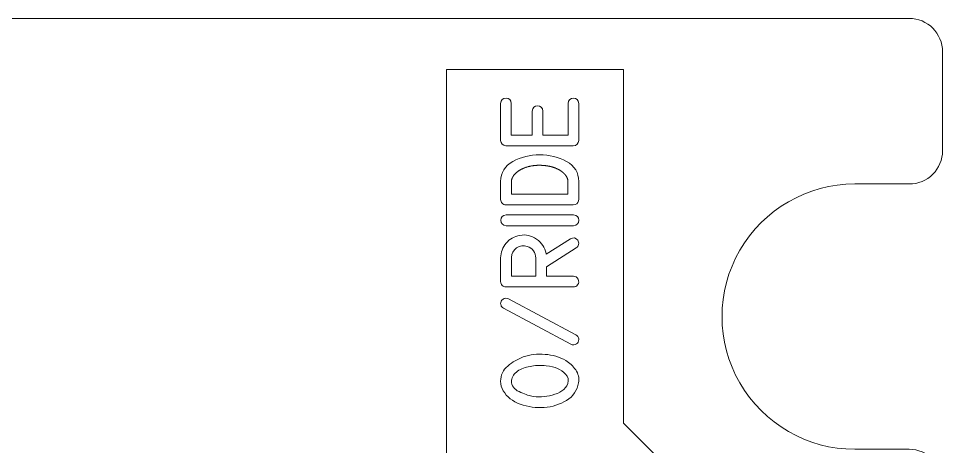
# Model space of a CAD drawing. Header units: millimetres. Extents: x -73 to 73, y -125 to 125.
# Drawn here: x 30.47 to 72.23, y 106.11 to 125.47 of the extents above; entities that cross this region are included whole.
import ezdxf

# ---------------------------------------------------------------- set-up
doc = ezdxf.new("R2010")
doc.units = ezdxf.units.MM
doc.header["$MEASUREMENT"] = 0
doc.layers.add('Layer 1', color=7, linetype='Continuous')

msp = doc.modelspace()

# ---------------------------------------------------------------- linework, layer by layer
at = {"layer": 'Layer 1', "color": 250, "lineweight": 9}
msp.add_open_spline([(31.5251, 125.474), (31.5251, 125.474), (70.7249, 125.474), (70.7249, 125.474), (70.7249, 125.474), (71.1229, 125.4742), (71.5029, 125.3163), (71.7846, 125.035), (71.7846, 125.035), (72.0662, 124.7537), (72.2246, 124.3721), (72.2249, 123.974), (72.2249, 123.974), (72.2249, 123.974), (72.2249, 119.4865), (72.2249, 119.4865), (72.2249, 119.4865), (72.2251, 119.0884), (72.0672, 118.7084), (71.7859, 118.4268), (71.7859, 118.4268), (71.5046, 118.1451), (71.1229, 117.9867), (70.7249, 117.9865), (70.7249, 117.9865), (70.7249, 117.9865), (68.2624, 117.9865), (68.2624, 117.9865), (68.2624, 117.9865), (66.1188, 117.9865), (64.138, 116.8429), (63.0662, 114.9865), (63.0662, 114.9865), (61.9944, 113.1301), (61.9944, 110.8429), (63.0662, 108.9865), (63.0662, 108.9865), (64.138, 107.1301), (66.1188, 105.9865), (68.2624, 105.9865), (68.2624, 105.9865), (68.2624, 105.9865), (70.7249, 105.9865), (70.7249, 105.9865), (70.7249, 105.9865), (71.1229, 105.9867), (71.5029, 105.8288), (71.7846, 105.5475), (71.7846, 105.5475), (72.0662, 105.2662), (72.2246, 104.8846), (72.2249, 104.4865), (72.2249, 104.4865), (72.2249, 104.4865), (72.2249, 92.9365), (72.2249, 92.9365), (72.2249, 92.9365), (72.2249, 92.9365), (72.2249, 83.4115), (72.2249, 83.4115), (72.2249, 83.4115), (72.2249, 83.4115), (72.2249, 71.8614), (72.2249, 71.8614), (72.2249, 71.8614), (72.2251, 71.0342), (71.552, 70.3616), (70.7249, 70.3614), (70.7249, 70.3614), (70.7249, 70.3614), (68.2624, 70.3614), (68.2624, 70.3614), (68.2624, 70.3614), (63.6528, 70.3614), (60.7614, 65.3534), (63.0662, 61.3614), (63.0662, 61.3614), (64.138, 59.505), (66.1188, 58.3614), (68.2624, 58.3614), (68.2624, 58.3614), (68.2624, 58.3614), (70.7249, 58.3614), (70.7249, 58.3614), (70.7249, 58.3614), (71.552, 58.3616), (72.2246, 57.6885), (72.2249, 56.8614), (72.2249, 56.8614), (72.2249, 56.8614), (72.2249, 52.3739), (72.2249, 52.3739), (72.2249, 52.3739), (72.2251, 51.5467), (71.552, 50.8741), (70.7249, 50.8739), (70.7249, 50.8739), (23.5763, 50.8621), (-23.5763, 50.8621), (-70.7249, 50.8739), (-70.7249, 50.8739), (-71.552, 50.8741), (-72.2251, 51.5467), (-72.2249, 52.3739), (-72.2249, 52.3739), (-72.2249, 52.3739), (-72.2249, 56.8614), (-72.2249, 56.8614), (-72.2249, 56.8614), (-72.2246, 57.6885), (-71.552, 58.3616), (-70.7249, 58.3614), (-70.7249, 58.3614), (-70.7249, 58.3614), (-68.2624, 58.3614), (-68.2624, 58.3614), (-68.2624, 58.3614), (-63.6528, 58.3614), (-60.7614, 63.3694), (-63.0662, 67.3614), (-63.0662, 67.3614), (-64.138, 69.2178), (-66.1188, 70.3614), (-68.2624, 70.3614), (-68.2624, 70.3614), (-68.2624, 70.3614), (-70.7249, 70.3614), (-70.7249, 70.3614), (-70.7249, 70.3614), (-71.552, 70.3616), (-72.2251, 71.0342), (-72.2249, 71.8614), (-72.2249, 71.8614), (-72.2249, 71.8614), (-72.2249, 83.4115), (-72.2249, 83.4115), (-72.2249, 83.4115), (-72.2249, 83.4115), (-72.2249, 92.9365), (-72.2249, 92.9365), (-72.2249, 92.9365), (-72.2249, 92.9365), (-72.2249, 104.4865), (-72.2249, 104.4865), (-72.2249, 104.4865), (-72.2246, 104.8846), (-72.0662, 105.2662), (-71.7846, 105.5475), (-71.7846, 105.5475), (-71.5029, 105.8288), (-71.1229, 105.9867), (-70.7249, 105.9865), (-70.7249, 105.9865), (-70.7249, 105.9865), (-68.2624, 105.9865), (-68.2624, 105.9865), (-68.2624, 105.9865), (-66.1188, 105.9865), (-64.138, 107.1301), (-63.0662, 108.9865), (-63.0662, 108.9865), (-61.9944, 110.8429), (-61.9944, 113.1301), (-63.0662, 114.9865), (-63.0662, 114.9865), (-64.138, 116.8429), (-66.1188, 117.9865), (-68.2624, 117.9865), (-68.2624, 117.9865), (-68.2624, 117.9865), (-70.7249, 117.9865), (-70.7249, 117.9865), (-70.7249, 117.9865), (-71.1229, 117.9867), (-71.5046, 118.1451), (-71.7859, 118.4268), (-71.7859, 118.4268), (-72.0672, 118.7084), (-72.2251, 119.0884), (-72.2249, 119.4865), (-72.2249, 119.4865), (-72.2249, 119.4865), (-72.2249, 123.974), (-72.2249, 123.974), (-72.2249, 123.974), (-72.2246, 124.3721), (-72.0662, 124.7537), (-71.7846, 125.035), (-71.7846, 125.035), (-71.5029, 125.3163), (-71.1229, 125.4742), (-70.7249, 125.474), (-70.7249, 125.474), (-70.7249, 125.474), (-31.5251, 125.474), (-31.5251, 125.474), (-31.5251, 125.474), (-31.5251, 125.474), (31.5251, 125.474), (31.5251, 125.474)], degree=3, knots=[0, 0, 0, 0, 0.0196078, 0.0196078, 0.0196078, 0.0196078, 0.0392157, 0.0392157, 0.0392157, 0.0392157, 0.0588235, 0.0588235, 0.0588235, 0.0588235, 0.0784314, 0.0784314, 0.0784314, 0.0784314, 0.0980392, 0.0980392, 0.0980392, 0.0980392, 0.1176471, 0.1176471, 0.1176471, 0.1176471, 0.1372549, 0.1372549, 0.1372549, 0.1372549, 0.1568627, 0.1568627, 0.1568627, 0.1568627, 0.1764706, 0.1764706, 0.1764706, 0.1764706, 0.1960784, 0.1960784, 0.1960784, 0.1960784, 0.2156863, 0.2156863, 0.2156863, 0.2156863, 0.2352941, 0.2352941, 0.2352941, 0.2352941, 0.254902, 0.254902, 0.254902, 0.254902, 0.2745098, 0.2745098, 0.2745098, 0.2745098, 0.2941176, 0.2941176, 0.2941176, 0.2941176, 0.3137255, 0.3137255, 0.3137255, 0.3137255, 0.3333333, 0.3333333, 0.3333333, 0.3333333, 0.3529412, 0.3529412, 0.3529412, 0.3529412, 0.372549, 0.372549, 0.372549, 0.372549, 0.3921569, 0.3921569, 0.3921569, 0.3921569, 0.4117647, 0.4117647, 0.4117647, 0.4117647, 0.4313725, 0.4313725, 0.4313725, 0.4313725, 0.4509804, 0.4509804, 0.4509804, 0.4509804, 0.4705882, 0.4705882, 0.4705882, 0.4705882, 0.4901961, 0.4901961, 0.4901961, 0.4901961, 0.5098039, 0.5098039, 0.5098039, 0.5098039, 0.5294118, 0.5294118, 0.5294118, 0.5294118, 0.5490196, 0.5490196, 0.5490196, 0.5490196, 0.5686275, 0.5686275, 0.5686275, 0.5686275, 0.5882353, 0.5882353, 0.5882353, 0.5882353, 0.6078431, 0.6078431, 0.6078431, 0.6078431, 0.627451, 0.627451, 0.627451, 0.627451, 0.6470588, 0.6470588, 0.6470588, 0.6470588, 0.6666667, 0.6666667, 0.6666667, 0.6666667, 0.6862745, 0.6862745, 0.6862745, 0.6862745, 0.7058824, 0.7058824, 0.7058824, 0.7058824, 0.7254902, 0.7254902, 0.7254902, 0.7254902, 0.745098, 0.745098, 0.745098, 0.745098, 0.7647059, 0.7647059, 0.7647059, 0.7647059, 0.7843137, 0.7843137, 0.7843137, 0.7843137, 0.8039216, 0.8039216, 0.8039216, 0.8039216, 0.8235294, 0.8235294, 0.8235294, 0.8235294, 0.8431373, 0.8431373, 0.8431373, 0.8431373, 0.8627451, 0.8627451, 0.8627451, 0.8627451, 0.8823529, 0.8823529, 0.8823529, 0.8823529, 0.9019608, 0.9019608, 0.9019608, 0.9019608, 0.9215686, 0.9215686, 0.9215686, 0.9215686, 0.9411765, 0.9411765, 0.9411765, 0.9411765, 0.9607843, 0.9607843, 0.9607843, 0.9607843, 1, 1, 1, 1], dxfattribs=at)
at = {"layer": 'Layer 1', "color": 114, "lineweight": 9}
msp.add_open_spline([(49.8117, 53.17), (49.8117, 53.17), (49.8117, 123.1701), (49.8117, 123.1701), (49.8117, 123.1701), (49.8117, 123.1701), (57.8117, 123.1701), (57.8117, 123.1701), (57.8117, 123.1701), (57.8117, 123.1701), (57.8117, 107.1701), (57.8117, 107.1701), (57.8117, 107.1701), (57.8117, 107.1701), (61.8117, 103.1701), (61.8117, 103.1701), (61.8117, 103.1701), (61.8117, 103.1701), (66.6314, 103.1701), (66.6314, 103.1701), (66.6314, 103.1701), (66.6314, 103.1701), (66.6314, 73.1701), (66.6314, 73.1701), (66.6314, 73.1701), (66.6314, 73.1701), (61.8117, 73.1701), (61.8117, 73.1701), (61.8117, 73.1701), (61.8117, 73.1701), (57.8117, 69.1701), (57.8117, 69.1701), (57.8117, 69.1701), (57.8117, 69.1701), (57.8117, 53.17), (57.8117, 53.17), (57.8117, 53.17), (57.8117, 53.17), (49.8117, 53.17), (49.8117, 53.17)], degree=3, knots=[0, 0, 0, 0, 0.0909091, 0.0909091, 0.0909091, 0.0909091, 0.1818182, 0.1818182, 0.1818182, 0.1818182, 0.2727273, 0.2727273, 0.2727273, 0.2727273, 0.3636364, 0.3636364, 0.3636364, 0.3636364, 0.4545455, 0.4545455, 0.4545455, 0.4545455, 0.5454545, 0.5454545, 0.5454545, 0.5454545, 0.6363636, 0.6363636, 0.6363636, 0.6363636, 0.7272727, 0.7272727, 0.7272727, 0.7272727, 0.8181818, 0.8181818, 0.8181818, 0.8181818, 1, 1, 1, 1], dxfattribs=at)
msp.add_open_spline([(49.8117, 53.17), (49.8117, 53.17), (49.8117, 123.1701), (49.8117, 123.1701), (49.8117, 123.1701), (49.8117, 123.1701), (57.8117, 123.1701), (57.8117, 123.1701), (57.8117, 123.1701), (57.8117, 123.1701), (57.8117, 107.1701), (57.8117, 107.1701), (57.8117, 107.1701), (57.8117, 107.1701), (61.8117, 103.1701), (61.8117, 103.1701), (61.8117, 103.1701), (61.8117, 103.1701), (66.6314, 103.1701), (66.6314, 103.1701), (66.6314, 103.1701), (66.6314, 103.1701), (66.6314, 73.1701), (66.6314, 73.1701), (66.6314, 73.1701), (66.6314, 73.1701), (61.8117, 73.1701), (61.8117, 73.1701), (61.8117, 73.1701), (61.8117, 73.1701), (57.8117, 69.1701), (57.8117, 69.1701), (57.8117, 69.1701), (57.8117, 69.1701), (57.8117, 53.17), (57.8117, 53.17), (57.8117, 53.17), (57.8117, 53.17), (49.8117, 53.17), (49.8117, 53.17)], degree=3, knots=[0, 0, 0, 0, 0.0909091, 0.0909091, 0.0909091, 0.0909091, 0.1818182, 0.1818182, 0.1818182, 0.1818182, 0.2727273, 0.2727273, 0.2727273, 0.2727273, 0.3636364, 0.3636364, 0.3636364, 0.3636364, 0.4545455, 0.4545455, 0.4545455, 0.4545455, 0.5454545, 0.5454545, 0.5454545, 0.5454545, 0.6363636, 0.6363636, 0.6363636, 0.6363636, 0.7272727, 0.7272727, 0.7272727, 0.7272727, 0.8181818, 0.8181818, 0.8181818, 0.8181818, 1, 1, 1, 1], dxfattribs=at)
at = {"layer": 'Layer 1', "color": 240, "lineweight": 9}
for points, knots in [([(52.7392, 121.6202), (52.7392, 121.6202), (52.7392, 120.1921), (52.7392, 120.1921), (52.7392, 120.1921), (52.7392, 120.1921), (53.6816, 120.1921), (53.6816, 120.1921), (53.6816, 120.1921), (53.6816, 120.1921), (53.6816, 121.281), (53.6816, 121.281), (53.6816, 121.281), (53.7057, 121.4438), (53.7875, 121.525), (53.9268, 121.5244), (53.9268, 121.5244), (54.0667, 121.5238), (54.1479, 121.4427), (54.1708, 121.281), (54.1708, 121.281), (54.1708, 121.281), (54.1708, 120.1921), (54.1708, 120.1921), (54.1708, 120.1921), (54.1708, 120.1921), (55.3026, 120.1921), (55.3026, 120.1921), (55.3026, 120.1921), (55.3026, 120.1921), (55.3026, 121.6202), (55.3026, 121.6202), (55.3026, 121.6202), (55.3267, 121.7819), (55.4073, 121.863), (55.5454, 121.863), (55.5454, 121.863), (55.683, 121.863), (55.7636, 121.7819), (55.7865, 121.6202), (55.7865, 121.6202), (55.7865, 121.6202), (55.7865, 119.9528), (55.7865, 119.9528), (55.7865, 119.9528), (55.7683, 119.8093), (55.6865, 119.7276), (55.5419, 119.7082), (55.5419, 119.7082), (55.5419, 119.7082), (52.4999, 119.7082), (52.4999, 119.7082), (52.4999, 119.7082), (52.3482, 119.73), (52.2682, 119.8117), (52.2588, 119.9528), (52.2588, 119.9528), (52.2588, 119.9528), (52.2588, 121.6202), (52.2588, 121.6202), (52.2588, 121.6202), (52.2717, 121.7819), (52.3523, 121.863), (52.501, 121.8624), (52.501, 121.8624), (52.6498, 121.8619), (52.7292, 121.7807), (52.7392, 121.6202)], [0, 0, 0, 0, 0.0555556, 0.0555556, 0.0555556, 0.0555556, 0.1111111, 0.1111111, 0.1111111, 0.1111111, 0.1666667, 0.1666667, 0.1666667, 0.1666667, 0.2222222, 0.2222222, 0.2222222, 0.2222222, 0.2777778, 0.2777778, 0.2777778, 0.2777778, 0.3333333, 0.3333333, 0.3333333, 0.3333333, 0.3888889, 0.3888889, 0.3888889, 0.3888889, 0.4444444, 0.4444444, 0.4444444, 0.4444444, 0.5, 0.5, 0.5, 0.5, 0.5555556, 0.5555556, 0.5555556, 0.5555556, 0.6111111, 0.6111111, 0.6111111, 0.6111111, 0.6666667, 0.6666667, 0.6666667, 0.6666667, 0.7222222, 0.7222222, 0.7222222, 0.7222222, 0.7777778, 0.7777778, 0.7777778, 0.7777778, 0.8333333, 0.8333333, 0.8333333, 0.8333333, 0.8888889, 0.8888889, 0.8888889, 0.8888889, 1, 1, 1, 1]), ([(52.2588, 117.2853), (52.2588, 117.2853), (52.2588, 118.0966), (52.2588, 118.0966), (52.2588, 118.0966), (52.2588, 118.5), (52.4428, 118.8016), (52.8103, 119.0027), (52.8103, 119.0027), (53.1778, 119.2037), (53.5817, 119.3043), (54.0227, 119.3043), (54.0227, 119.3043), (54.4636, 119.3043), (54.8681, 119.2032), (55.2356, 119.0021), (55.2356, 119.0021), (55.6031, 118.8004), (55.7865, 118.4988), (55.7865, 118.0966), (55.7865, 118.0966), (55.7865, 118.0966), (55.7865, 117.2853), (55.7865, 117.2853), (55.7865, 117.2853), (55.7865, 117.2853), (55.7865, 117.2888), (55.7865, 117.2888), (55.7865, 117.2888), (55.7865, 117.2888), (55.7865, 117.2853), (55.7865, 117.2853), (55.7865, 117.2853), (55.7806, 117.2476), (55.7771, 117.2271), (55.7759, 117.2235), (55.7759, 117.2235), (55.7477, 117.1042), (55.6695, 117.0448), (55.5419, 117.046), (55.5419, 117.046), (55.5419, 117.046), (55.5419, 117.0442), (55.5419, 117.0442), (55.5419, 117.0442), (55.5419, 117.0442), (52.4999, 117.046), (52.4999, 117.046), (52.4999, 117.046), (52.4963, 117.0448), (52.4916, 117.0442), (52.4863, 117.0442), (52.4863, 117.0442), (52.4228, 117.0477), (52.3693, 117.0724), (52.3252, 117.1189), (52.3252, 117.1189), (52.2811, 117.1659), (52.2588, 117.2218), (52.2588, 117.287), (52.2588, 117.287), (52.2588, 117.287), (52.2588, 117.2853), (52.2588, 117.2853)], [0, 0, 0, 0, 0.0588235, 0.0588235, 0.0588235, 0.0588235, 0.1176471, 0.1176471, 0.1176471, 0.1176471, 0.1764706, 0.1764706, 0.1764706, 0.1764706, 0.2352941, 0.2352941, 0.2352941, 0.2352941, 0.2941176, 0.2941176, 0.2941176, 0.2941176, 0.3529412, 0.3529412, 0.3529412, 0.3529412, 0.4117647, 0.4117647, 0.4117647, 0.4117647, 0.4705882, 0.4705882, 0.4705882, 0.4705882, 0.5294118, 0.5294118, 0.5294118, 0.5294118, 0.5882353, 0.5882353, 0.5882353, 0.5882353, 0.6470588, 0.6470588, 0.6470588, 0.6470588, 0.7058824, 0.7058824, 0.7058824, 0.7058824, 0.7647059, 0.7647059, 0.7647059, 0.7647059, 0.8235294, 0.8235294, 0.8235294, 0.8235294, 0.8823529, 0.8823529, 0.8823529, 0.8823529, 1, 1, 1, 1]), ([(55.3009, 118.0966), (55.3009, 118.099), (55.3009, 118.1013), (55.3009, 118.1037), (55.3009, 118.1037), (55.3009, 118.106), (55.3009, 118.109), (55.3009, 118.1119), (55.3009, 118.1119), (55.3009, 118.1143), (55.3003, 118.1166), (55.2997, 118.1184), (55.2997, 118.1184), (55.2991, 118.1201), (55.2991, 118.1225), (55.2991, 118.126), (55.2991, 118.126), (55.2991, 118.1284), (55.2985, 118.1307), (55.2979, 118.1337), (55.2979, 118.1337), (55.2973, 118.1366), (55.2973, 118.1396), (55.2973, 118.1431), (55.2973, 118.1431), (55.2973, 118.1454), (55.2967, 118.1478), (55.2967, 118.1501), (55.2967, 118.1501), (55.2961, 118.1525), (55.2956, 118.1554), (55.2956, 118.159), (55.2956, 118.159), (55.2956, 118.1607), (55.2956, 118.1631), (55.295, 118.1654), (55.295, 118.1654), (55.2944, 118.1678), (55.2938, 118.1707), (55.2938, 118.1742), (55.2938, 118.1742), (55.2914, 118.1789), (55.2903, 118.1836), (55.2903, 118.1878), (55.2903, 118.1878), (55.2903, 118.1901), (55.2897, 118.1925), (55.2879, 118.1948), (55.2879, 118.1948), (55.2862, 118.1972), (55.2844, 118.2001), (55.2838, 118.2036), (55.2838, 118.2036), (55.2838, 118.206), (55.2832, 118.2083), (55.2826, 118.2113), (55.2826, 118.2113), (55.282, 118.2142), (55.2815, 118.2172), (55.2803, 118.2207), (55.2803, 118.2207), (55.2803, 118.223), (55.2797, 118.2254), (55.2785, 118.2277), (55.2785, 118.2277), (55.2773, 118.2301), (55.2762, 118.2324), (55.275, 118.236), (55.275, 118.236), (55.2726, 118.243), (55.2703, 118.2483), (55.2679, 118.2518), (55.2679, 118.2518), (55.2609, 118.2724), (55.2591, 118.2783), (55.2609, 118.2689), (55.2609, 118.2689), (55.2609, 118.2713), (55.2603, 118.2736), (55.2585, 118.276), (55.2585, 118.276), (55.2568, 118.2783), (55.2556, 118.2812), (55.2544, 118.2842), (55.2544, 118.2842), (55.2473, 118.2948), (55.2444, 118.2995), (55.2456, 118.2983), (55.2456, 118.2983), (55.2397, 118.3095), (55.2368, 118.3153), (55.2368, 118.3153), (55.2368, 118.3153), (55.2356, 118.3177), (55.2344, 118.3201), (55.2327, 118.3224), (55.2327, 118.3224), (55.2309, 118.3248), (55.2291, 118.3277), (55.2268, 118.3312), (55.2268, 118.3312), (55.2197, 118.3412), (55.2162, 118.3465), (55.2162, 118.3465), (55.2162, 118.3465), (55.215, 118.3489), (55.2138, 118.3512), (55.2121, 118.3542), (55.2121, 118.3542), (55.2103, 118.3571), (55.2085, 118.36), (55.2062, 118.3636), (55.2062, 118.3636), (55.205, 118.3659), (55.2033, 118.3683), (55.2009, 118.3706), (55.2009, 118.3706), (55.1986, 118.373), (55.1962, 118.3759), (55.1938, 118.3794), (55.1938, 118.3794), (55.1927, 118.3812), (55.1915, 118.3836), (55.1897, 118.3859), (55.1897, 118.3859), (55.188, 118.3883), (55.1862, 118.3912), (55.1839, 118.3947), (55.1839, 118.3947), (55.1815, 118.3971), (55.1768, 118.403), (55.1697, 118.4118), (55.1697, 118.4118), (55.1609, 118.4212), (55.1562, 118.4259), (55.1562, 118.4259), (55.1562, 118.4259), (55.1539, 118.4282), (55.1515, 118.43), (55.1492, 118.4323), (55.1492, 118.4323), (55.1468, 118.4347), (55.1439, 118.4376), (55.1403, 118.4412), (55.1403, 118.4412), (55.138, 118.4435), (55.1362, 118.4459), (55.1339, 118.4482), (55.1339, 118.4482), (55.1315, 118.4506), (55.1286, 118.4529), (55.1251, 118.4565), (55.1251, 118.4565), (55.1227, 118.46), (55.118, 118.4653), (55.1115, 118.4723), (55.1115, 118.4723), (55.1092, 118.4747), (55.1068, 118.477), (55.1045, 118.4788), (55.1045, 118.4788), (55.1021, 118.4811), (55.0992, 118.4841), (55.0957, 118.4876), (55.0957, 118.4876), (55.0933, 118.49), (55.091, 118.4923), (55.088, 118.4947), (55.088, 118.4947), (55.0851, 118.497), (55.0821, 118.5), (55.0786, 118.5029), (55.0786, 118.5029), (55.0604, 118.517), (55.0545, 118.5217), (55.0616, 118.517), (55.0616, 118.517), (55.0533, 118.5252), (55.0469, 118.5299), (55.0422, 118.5323), (55.0422, 118.5323), (55.0286, 118.5429), (55.0222, 118.5476), (55.0233, 118.5464), (55.0233, 118.5464), (55.0198, 118.5488), (55.0169, 118.5511), (55.0139, 118.5529), (55.0139, 118.5529), (55.011, 118.5552), (55.0081, 118.5582), (55.0045, 118.5617), (55.0045, 118.5617), (55.001, 118.5641), (54.9975, 118.5658), (54.9939, 118.5676), (54.9939, 118.5676), (54.9904, 118.5693), (54.9875, 118.5723), (54.9839, 118.5752), (54.9839, 118.5752), (54.9804, 118.5764), (54.9769, 118.5787), (54.9728, 118.5817), (54.9728, 118.5817), (54.9687, 118.5846), (54.9651, 118.587), (54.9616, 118.5893), (54.9616, 118.5893), (54.9522, 118.5964), (54.9451, 118.6005), (54.9404, 118.6029), (54.9404, 118.6029), (54.9375, 118.6052), (54.9334, 118.6076), (54.9293, 118.6093), (54.9293, 118.6093), (54.9257, 118.6111), (54.9216, 118.6134), (54.9181, 118.617), (54.9181, 118.617), (54.9152, 118.6193), (54.911, 118.6211), (54.9069, 118.6228), (54.9069, 118.6228), (54.9034, 118.6246), (54.8993, 118.627), (54.8958, 118.6305), (54.8958, 118.6305), (54.8905, 118.6328), (54.8828, 118.6364), (54.8734, 118.6411), (54.8734, 118.6411), (54.8699, 118.6434), (54.8664, 118.6452), (54.8617, 118.647), (54.8617, 118.647), (54.857, 118.6487), (54.8522, 118.6511), (54.8475, 118.6546), (54.8475, 118.6546), (54.844, 118.6569), (54.8405, 118.6593), (54.8364, 118.6611), (54.8364, 118.6611), (54.8323, 118.6622), (54.8281, 118.6652), (54.8234, 118.6687), (54.8234, 118.6687), (54.8199, 118.6699), (54.8164, 118.6711), (54.8117, 118.6728), (54.8117, 118.6728), (54.807, 118.6746), (54.8023, 118.6763), (54.7976, 118.6787), (54.7976, 118.6787), (54.7923, 118.6822), (54.7835, 118.6863), (54.7717, 118.691), (54.7717, 118.691), (54.7435, 118.7022), (54.7341, 118.7063), (54.7447, 118.7028), (54.7447, 118.7028), (54.7411, 118.704), (54.7364, 118.7057), (54.7317, 118.7075), (54.7317, 118.7075), (54.7264, 118.7093), (54.7217, 118.711), (54.717, 118.7134), (54.717, 118.7134), (54.7123, 118.7146), (54.7076, 118.7157), (54.7029, 118.7175), (54.7029, 118.7175), (54.6982, 118.7193), (54.6935, 118.7216), (54.6876, 118.7234), (54.6876, 118.7234), (54.677, 118.7269), (54.6682, 118.7299), (54.66, 118.7322), (54.66, 118.7322), (54.6553, 118.7334), (54.6506, 118.7346), (54.6465, 118.7363), (54.6465, 118.7363), (54.6418, 118.7381), (54.6365, 118.7404), (54.6306, 118.7428), (54.6306, 118.7428), (54.6423, 118.7381), (54.6324, 118.741), (54.6012, 118.751), (54.6012, 118.751), (54.5959, 118.7534), (54.5859, 118.7569), (54.5724, 118.7616), (54.5724, 118.7616), (54.5677, 118.7616), (54.5624, 118.7622), (54.5577, 118.764), (54.5577, 118.764), (54.5524, 118.7657), (54.5471, 118.7675), (54.5412, 118.7687), (54.5412, 118.7687), (54.5365, 118.7698), (54.5318, 118.771), (54.5265, 118.7722), (54.5265, 118.7722), (54.5212, 118.7728), (54.5159, 118.7745), (54.5101, 118.7769), (54.5101, 118.7769), (54.5065, 118.7769), (54.5024, 118.7781), (54.4971, 118.7798), (54.4971, 118.7798), (54.4918, 118.7816), (54.4865, 118.7828), (54.4807, 118.7839), (54.4807, 118.7839), (54.473, 118.7851), (54.4618, 118.7869), (54.4483, 118.7892), (54.4483, 118.7892), (54.4436, 118.7892), (54.4389, 118.7898), (54.4336, 118.7916), (54.4336, 118.7916), (54.4283, 118.7934), (54.423, 118.7951), (54.4172, 118.7957), (54.4172, 118.7957), (54.4125, 118.7957), (54.4078, 118.7963), (54.4025, 118.7975), (54.4025, 118.7975), (54.3972, 118.7986), (54.3919, 118.7998), (54.386, 118.801), (54.386, 118.801), (54.3784, 118.8022), (54.3672, 118.8039), (54.3531, 118.8063), (54.3531, 118.8063), (54.349, 118.8063), (54.3437, 118.8075), (54.3378, 118.8092), (54.3378, 118.8092), (54.3319, 118.8104), (54.3266, 118.8122), (54.3207, 118.8133), (54.3207, 118.8133), (54.3125, 118.8133), (54.3019, 118.8145), (54.2878, 118.8169), (54.2878, 118.8169), (54.2831, 118.8169), (54.2784, 118.8169), (54.2731, 118.8175), (54.2731, 118.8175), (54.2678, 118.818), (54.2619, 118.8192), (54.2555, 118.8204), (54.2555, 118.8204), (54.2414, 118.8222), (54.2308, 118.8233), (54.2226, 118.8233), (54.2226, 118.8233), (54.2143, 118.8245), (54.2037, 118.8251), (54.1896, 118.8251), (54.1896, 118.8251), (54.1814, 118.8263), (54.1702, 118.8269), (54.1555, 118.8269), (54.1555, 118.8269), (54.1473, 118.828), (54.1361, 118.8286), (54.1226, 118.8286), (54.1226, 118.8286), (54.1167, 118.8286), (54.1114, 118.8292), (54.1061, 118.8298), (54.1061, 118.8298), (54.1008, 118.8304), (54.095, 118.831), (54.0879, 118.8322), (54.0879, 118.8322), (54.0832, 118.8322), (54.0785, 118.8327), (54.0732, 118.8333), (54.0732, 118.8333), (54.0685, 118.8333), (54.062, 118.8339), (54.0556, 118.8339), (54.0556, 118.8339), (54.0509, 118.8339), (54.0456, 118.8339), (54.0397, 118.8339), (54.0397, 118.8339), (54.0344, 118.8339), (54.0285, 118.8339), (54.0227, 118.8339), (54.0227, 118.8339), (54.0168, 118.8339), (54.0115, 118.8339), (54.0062, 118.8339), (54.0062, 118.8339), (54.0009, 118.8339), (53.9956, 118.8339), (53.9897, 118.8339), (53.9897, 118.8339), (53.9844, 118.8339), (53.9786, 118.8333), (53.9739, 118.8333), (53.9739, 118.8333), (53.9686, 118.8327), (53.9621, 118.8322), (53.9556, 118.8322), (53.9556, 118.8322), (53.9509, 118.8322), (53.9456, 118.8322), (53.9397, 118.8322), (53.9397, 118.8322), (53.9345, 118.8322), (53.9286, 118.8322), (53.9227, 118.8322), (53.9227, 118.8322), (53.9156, 118.8322), (53.9045, 118.831), (53.888, 118.8286), (53.888, 118.8286), (53.8745, 118.8286), (53.8639, 118.828), (53.8574, 118.8269), (53.8574, 118.8269), (53.8492, 118.8269), (53.8374, 118.8257), (53.821, 118.8233), (53.821, 118.8233), (53.8075, 118.8233), (53.7969, 118.8227), (53.7898, 118.8216), (53.7898, 118.8216), (53.7822, 118.8216), (53.771, 118.821), (53.7575, 118.8186), (53.7575, 118.8186), (53.7528, 118.8175), (53.7475, 118.8163), (53.7416, 118.8157), (53.7416, 118.8157), (53.7363, 118.8151), (53.7304, 118.8151), (53.7246, 118.8151), (53.7246, 118.8151), (53.711, 118.8128), (53.6999, 118.8104), (53.6916, 118.808), (53.6916, 118.808), (53.6875, 118.8069), (53.6822, 118.8057), (53.6775, 118.8045), (53.6775, 118.8045), (53.6722, 118.8033), (53.6669, 118.8028), (53.6611, 118.8028), (53.6611, 118.8028), (53.6528, 118.8016), (53.6422, 118.7998), (53.6281, 118.7975), (53.6281, 118.7975), (53.6199, 118.7963), (53.6093, 118.7951), (53.5952, 118.7928), (53.5952, 118.7928), (53.5817, 118.7881), (53.5711, 118.7851), (53.5646, 118.7839), (53.5646, 118.7839), (53.5505, 118.7816), (53.5411, 118.7798), (53.5352, 118.7787), (53.5352, 118.7787), (53.5305, 118.7763), (53.5258, 118.7745), (53.5205, 118.7734), (53.5205, 118.7734), (53.5152, 118.7722), (53.51, 118.7716), (53.5041, 118.7704), (53.5041, 118.7704), (53.4994, 118.7692), (53.4947, 118.7675), (53.4894, 118.7651), (53.4894, 118.7651), (53.4841, 118.7628), (53.4788, 118.7616), (53.4729, 118.7616), (53.4729, 118.7616), (53.4423, 118.751), (53.4323, 118.7481), (53.4441, 118.7528), (53.4441, 118.7528), (53.4359, 118.7504), (53.4259, 118.7481), (53.4147, 118.7446), (53.4147, 118.7446), (53.4112, 118.7422), (53.4071, 118.7398), (53.4018, 118.7381), (53.4018, 118.7381), (53.3965, 118.7363), (53.3918, 118.7351), (53.3871, 118.734), (53.3871, 118.734), (53.3835, 118.7328), (53.3736, 118.7293), (53.3577, 118.7234), (53.3577, 118.7234), (53.3465, 118.7193), (53.3371, 118.7157), (53.33, 118.7134), (53.33, 118.7134), (53.3265, 118.711), (53.3224, 118.7093), (53.3171, 118.7075), (53.3171, 118.7075), (53.3118, 118.7057), (53.3071, 118.704), (53.3024, 118.7028), (53.3024, 118.7028), (53.2995, 118.7005), (53.2954, 118.6981), (53.2907, 118.6963), (53.2907, 118.6963), (53.2859, 118.694), (53.2812, 118.6922), (53.2765, 118.691), (53.2765, 118.691), (53.2654, 118.6863), (53.2566, 118.6822), (53.2507, 118.6787), (53.2507, 118.6787), (53.2395, 118.674), (53.2313, 118.6711), (53.2266, 118.6687), (53.2266, 118.6687), (53.2154, 118.664), (53.2066, 118.6599), (53.2013, 118.6564), (53.2013, 118.6564), (53.1978, 118.654), (53.1936, 118.6517), (53.1895, 118.6499), (53.1895, 118.6499), (53.186, 118.6475), (53.1819, 118.6458), (53.1784, 118.6446), (53.1784, 118.6446), (53.1672, 118.6375), (53.159, 118.6328), (53.1542, 118.6305), (53.1542, 118.6305), (53.1384, 118.6205), (53.1307, 118.6158), (53.1319, 118.617), (53.1319, 118.617), (53.129, 118.6134), (53.1249, 118.6111), (53.1207, 118.6093), (53.1207, 118.6093), (53.1166, 118.6076), (53.1131, 118.6052), (53.1096, 118.6029), (53.1096, 118.6029), (53.1049, 118.6005), (53.0984, 118.5964), (53.089, 118.5893), (53.089, 118.5893), (53.0855, 118.587), (53.0819, 118.5846), (53.079, 118.5823), (53.079, 118.5823), (53.0755, 118.5799), (53.0719, 118.5782), (53.0684, 118.577), (53.0684, 118.577), (53.0578, 118.5717), (53.0449, 118.5617), (53.029, 118.5482), (53.029, 118.5482), (53.0267, 118.5458), (53.0137, 118.5364), (52.9908, 118.5205), (52.9908, 118.5205), (52.9749, 118.5064), (52.9632, 118.4964), (52.9561, 118.4894), (52.9561, 118.4894), (52.9485, 118.4823), (52.9373, 118.4723), (52.9238, 118.4582), (52.9238, 118.4582), (52.9132, 118.4494), (52.9038, 118.4394), (52.8944, 118.4288), (52.8944, 118.4288), (52.8885, 118.4212), (52.8803, 118.41), (52.8685, 118.3965), (52.8685, 118.3965), (52.8591, 118.3847), (52.8509, 118.3741), (52.8426, 118.3636), (52.8426, 118.3636), (52.8256, 118.3371), (52.8179, 118.3265), (52.8203, 118.3312), (52.8203, 118.3312), (52.8068, 118.3077), (52.8003, 118.2977), (52.8015, 118.3001), (52.8015, 118.3001), (52.8015, 118.3001), (52.7962, 118.2895), (52.7856, 118.2689), (52.7856, 118.2689), (52.7838, 118.2642), (52.7797, 118.2536), (52.7738, 118.236), (52.7738, 118.236), (52.768, 118.2213), (52.7638, 118.2101), (52.7615, 118.2036), (52.7615, 118.2036), (52.7609, 118.1978), (52.7591, 118.1925), (52.7574, 118.1878), (52.7574, 118.1878), (52.7556, 118.1836), (52.7539, 118.1789), (52.7515, 118.1742), (52.7515, 118.1742), (52.748, 118.1537), (52.7462, 118.1431), (52.7462, 118.1431), (52.7462, 118.1431), (52.745, 118.136), (52.7444, 118.126), (52.7444, 118.1119), (52.7444, 118.1119), (52.7444, 118.109), (52.7444, 118.106), (52.7444, 118.1037), (52.7444, 118.1037), (52.7444, 118.1013), (52.7444, 118.099), (52.7444, 118.0966), (52.7444, 118.0966), (52.7444, 118.0966), (52.7444, 117.5281), (52.7444, 117.5281), (52.7444, 117.5281), (52.7444, 117.5281), (55.3009, 117.5281), (55.3009, 117.5281), (55.3009, 117.5281), (55.3009, 117.5281), (55.3009, 117.5281), (55.3009, 117.5281), (55.3009, 117.5281), (55.3009, 117.5281), (55.3009, 118.0966), (55.3009, 118.0966)], [0, 0, 0, 0, 0.005848, 0.005848, 0.005848, 0.005848, 0.0116959, 0.0116959, 0.0116959, 0.0116959, 0.0175439, 0.0175439, 0.0175439, 0.0175439, 0.0233918, 0.0233918, 0.0233918, 0.0233918, 0.0292398, 0.0292398, 0.0292398, 0.0292398, 0.0350877, 0.0350877, 0.0350877, 0.0350877, 0.0409357, 0.0409357, 0.0409357, 0.0409357, 0.0467836, 0.0467836, 0.0467836, 0.0467836, 0.0526316, 0.0526316, 0.0526316, 0.0526316, 0.0584795, 0.0584795, 0.0584795, 0.0584795, 0.0643275, 0.0643275, 0.0643275, 0.0643275, 0.0701754, 0.0701754, 0.0701754, 0.0701754, 0.0760234, 0.0760234, 0.0760234, 0.0760234, 0.0818713, 0.0818713, 0.0818713, 0.0818713, 0.0877193, 0.0877193, 0.0877193, 0.0877193, 0.0935673, 0.0935673, 0.0935673, 0.0935673, 0.0994152, 0.0994152, 0.0994152, 0.0994152, 0.1052632, 0.1052632, 0.1052632, 0.1052632, 0.1111111, 0.1111111, 0.1111111, 0.1111111, 0.1169591, 0.1169591, 0.1169591, 0.1169591, 0.122807, 0.122807, 0.122807, 0.122807, 0.128655, 0.128655, 0.128655, 0.128655, 0.1345029, 0.1345029, 0.1345029, 0.1345029, 0.1403509, 0.1403509, 0.1403509, 0.1403509, 0.1461988, 0.1461988, 0.1461988, 0.1461988, 0.1520468, 0.1520468, 0.1520468, 0.1520468, 0.1578947, 0.1578947, 0.1578947, 0.1578947, 0.1637427, 0.1637427, 0.1637427, 0.1637427, 0.1695906, 0.1695906, 0.1695906, 0.1695906, 0.1754386, 0.1754386, 0.1754386, 0.1754386, 0.1812865, 0.1812865, 0.1812865, 0.1812865, 0.1871345, 0.1871345, 0.1871345, 0.1871345, 0.1929825, 0.1929825, 0.1929825, 0.1929825, 0.1988304, 0.1988304, 0.1988304, 0.1988304, 0.2046784, 0.2046784, 0.2046784, 0.2046784, 0.2105263, 0.2105263, 0.2105263, 0.2105263, 0.2163743, 0.2163743, 0.2163743, 0.2163743, 0.2222222, 0.2222222, 0.2222222, 0.2222222, 0.2280702, 0.2280702, 0.2280702, 0.2280702, 0.2339181, 0.2339181, 0.2339181, 0.2339181, 0.2397661, 0.2397661, 0.2397661, 0.2397661, 0.245614, 0.245614, 0.245614, 0.245614, 0.251462, 0.251462, 0.251462, 0.251462, 0.2573099, 0.2573099, 0.2573099, 0.2573099, 0.2631579, 0.2631579, 0.2631579, 0.2631579, 0.2690058, 0.2690058, 0.2690058, 0.2690058, 0.2748538, 0.2748538, 0.2748538, 0.2748538, 0.2807018, 0.2807018, 0.2807018, 0.2807018, 0.2865497, 0.2865497, 0.2865497, 0.2865497, 0.2923977, 0.2923977, 0.2923977, 0.2923977, 0.2982456, 0.2982456, 0.2982456, 0.2982456, 0.3040936, 0.3040936, 0.3040936, 0.3040936, 0.3099415, 0.3099415, 0.3099415, 0.3099415, 0.3157895, 0.3157895, 0.3157895, 0.3157895, 0.3216374, 0.3216374, 0.3216374, 0.3216374, 0.3274854, 0.3274854, 0.3274854, 0.3274854, 0.3333333, 0.3333333, 0.3333333, 0.3333333, 0.3391813, 0.3391813, 0.3391813, 0.3391813, 0.3450292, 0.3450292, 0.3450292, 0.3450292, 0.3508772, 0.3508772, 0.3508772, 0.3508772, 0.3567251, 0.3567251, 0.3567251, 0.3567251, 0.3625731, 0.3625731, 0.3625731, 0.3625731, 0.3684211, 0.3684211, 0.3684211, 0.3684211, 0.374269, 0.374269, 0.374269, 0.374269, 0.380117, 0.380117, 0.380117, 0.380117, 0.3859649, 0.3859649, 0.3859649, 0.3859649, 0.3918129, 0.3918129, 0.3918129, 0.3918129, 0.3976608, 0.3976608, 0.3976608, 0.3976608, 0.4035088, 0.4035088, 0.4035088, 0.4035088, 0.4093567, 0.4093567, 0.4093567, 0.4093567, 0.4152047, 0.4152047, 0.4152047, 0.4152047, 0.4210526, 0.4210526, 0.4210526, 0.4210526, 0.4269006, 0.4269006, 0.4269006, 0.4269006, 0.4327485, 0.4327485, 0.4327485, 0.4327485, 0.4385965, 0.4385965, 0.4385965, 0.4385965, 0.4444444, 0.4444444, 0.4444444, 0.4444444, 0.4502924, 0.4502924, 0.4502924, 0.4502924, 0.4561404, 0.4561404, 0.4561404, 0.4561404, 0.4619883, 0.4619883, 0.4619883, 0.4619883, 0.4678363, 0.4678363, 0.4678363, 0.4678363, 0.4736842, 0.4736842, 0.4736842, 0.4736842, 0.4795322, 0.4795322, 0.4795322, 0.4795322, 0.4853801, 0.4853801, 0.4853801, 0.4853801, 0.4912281, 0.4912281, 0.4912281, 0.4912281, 0.497076, 0.497076, 0.497076, 0.497076, 0.502924, 0.502924, 0.502924, 0.502924, 0.5087719, 0.5087719, 0.5087719, 0.5087719, 0.5146199, 0.5146199, 0.5146199, 0.5146199, 0.5204678, 0.5204678, 0.5204678, 0.5204678, 0.5263158, 0.5263158, 0.5263158, 0.5263158, 0.5321637, 0.5321637, 0.5321637, 0.5321637, 0.5380117, 0.5380117, 0.5380117, 0.5380117, 0.5438596, 0.5438596, 0.5438596, 0.5438596, 0.5497076, 0.5497076, 0.5497076, 0.5497076, 0.5555556, 0.5555556, 0.5555556, 0.5555556, 0.5614035, 0.5614035, 0.5614035, 0.5614035, 0.5672515, 0.5672515, 0.5672515, 0.5672515, 0.5730994, 0.5730994, 0.5730994, 0.5730994, 0.5789474, 0.5789474, 0.5789474, 0.5789474, 0.5847953, 0.5847953, 0.5847953, 0.5847953, 0.5906433, 0.5906433, 0.5906433, 0.5906433, 0.5964912, 0.5964912, 0.5964912, 0.5964912, 0.6023392, 0.6023392, 0.6023392, 0.6023392, 0.6081871, 0.6081871, 0.6081871, 0.6081871, 0.6140351, 0.6140351, 0.6140351, 0.6140351, 0.619883, 0.619883, 0.619883, 0.619883, 0.625731, 0.625731, 0.625731, 0.625731, 0.6315789, 0.6315789, 0.6315789, 0.6315789, 0.6374269, 0.6374269, 0.6374269, 0.6374269, 0.6432749, 0.6432749, 0.6432749, 0.6432749, 0.6491228, 0.6491228, 0.6491228, 0.6491228, 0.6549708, 0.6549708, 0.6549708, 0.6549708, 0.6608187, 0.6608187, 0.6608187, 0.6608187, 0.6666667, 0.6666667, 0.6666667, 0.6666667, 0.6725146, 0.6725146, 0.6725146, 0.6725146, 0.6783626, 0.6783626, 0.6783626, 0.6783626, 0.6842105, 0.6842105, 0.6842105, 0.6842105, 0.6900585, 0.6900585, 0.6900585, 0.6900585, 0.6959064, 0.6959064, 0.6959064, 0.6959064, 0.7017544, 0.7017544, 0.7017544, 0.7017544, 0.7076023, 0.7076023, 0.7076023, 0.7076023, 0.7134503, 0.7134503, 0.7134503, 0.7134503, 0.7192982, 0.7192982, 0.7192982, 0.7192982, 0.7251462, 0.7251462, 0.7251462, 0.7251462, 0.7309942, 0.7309942, 0.7309942, 0.7309942, 0.7368421, 0.7368421, 0.7368421, 0.7368421, 0.7426901, 0.7426901, 0.7426901, 0.7426901, 0.748538, 0.748538, 0.748538, 0.748538, 0.754386, 0.754386, 0.754386, 0.754386, 0.7602339, 0.7602339, 0.7602339, 0.7602339, 0.7660819, 0.7660819, 0.7660819, 0.7660819, 0.7719298, 0.7719298, 0.7719298, 0.7719298, 0.7777778, 0.7777778, 0.7777778, 0.7777778, 0.7836257, 0.7836257, 0.7836257, 0.7836257, 0.7894737, 0.7894737, 0.7894737, 0.7894737, 0.7953216, 0.7953216, 0.7953216, 0.7953216, 0.8011696, 0.8011696, 0.8011696, 0.8011696, 0.8070175, 0.8070175, 0.8070175, 0.8070175, 0.8128655, 0.8128655, 0.8128655, 0.8128655, 0.8187135, 0.8187135, 0.8187135, 0.8187135, 0.8245614, 0.8245614, 0.8245614, 0.8245614, 0.8304094, 0.8304094, 0.8304094, 0.8304094, 0.8362573, 0.8362573, 0.8362573, 0.8362573, 0.8421053, 0.8421053, 0.8421053, 0.8421053, 0.8479532, 0.8479532, 0.8479532, 0.8479532, 0.8538012, 0.8538012, 0.8538012, 0.8538012, 0.8596491, 0.8596491, 0.8596491, 0.8596491, 0.8654971, 0.8654971, 0.8654971, 0.8654971, 0.871345, 0.871345, 0.871345, 0.871345, 0.877193, 0.877193, 0.877193, 0.877193, 0.8830409, 0.8830409, 0.8830409, 0.8830409, 0.8888889, 0.8888889, 0.8888889, 0.8888889, 0.8947368, 0.8947368, 0.8947368, 0.8947368, 0.9005848, 0.9005848, 0.9005848, 0.9005848, 0.9064327, 0.9064327, 0.9064327, 0.9064327, 0.9122807, 0.9122807, 0.9122807, 0.9122807, 0.9181287, 0.9181287, 0.9181287, 0.9181287, 0.9239766, 0.9239766, 0.9239766, 0.9239766, 0.9298246, 0.9298246, 0.9298246, 0.9298246, 0.9356725, 0.9356725, 0.9356725, 0.9356725, 0.9415205, 0.9415205, 0.9415205, 0.9415205, 0.9473684, 0.9473684, 0.9473684, 0.9473684, 0.9532164, 0.9532164, 0.9532164, 0.9532164, 0.9590643, 0.9590643, 0.9590643, 0.9590643, 0.9649123, 0.9649123, 0.9649123, 0.9649123, 0.9707602, 0.9707602, 0.9707602, 0.9707602, 0.9766082, 0.9766082, 0.9766082, 0.9766082, 0.9824561, 0.9824561, 0.9824561, 0.9824561, 0.9883041, 0.9883041, 0.9883041, 0.9883041, 1, 1, 1, 1]), ([(55.549, 116.5904), (55.7107, 116.5651), (55.7912, 116.4834), (55.7906, 116.3452), (55.7906, 116.3452), (55.79, 116.2064), (55.7095, 116.1253), (55.549, 116.1012), (55.549, 116.1012), (55.549, 116.1012), (52.5034, 116.1012), (52.5034, 116.1012), (52.5034, 116.1012), (52.3417, 116.1253), (52.26, 116.2064), (52.2594, 116.3452), (52.2594, 116.3452), (52.2588, 116.4834), (52.3405, 116.5651), (52.5034, 116.5904), (52.5034, 116.5904), (52.5034, 116.5904), (55.549, 116.5904), (55.549, 116.5904)], [0, 0, 0, 0, 0.1428571, 0.1428571, 0.1428571, 0.1428571, 0.2857143, 0.2857143, 0.2857143, 0.2857143, 0.4285714, 0.4285714, 0.4285714, 0.4285714, 0.5714286, 0.5714286, 0.5714286, 0.5714286, 0.7142857, 0.7142857, 0.7142857, 0.7142857, 1, 1, 1, 1]), ([(55.4126, 115.5044), (55.5425, 115.5779), (55.6519, 115.5573), (55.7401, 115.4427), (55.7401, 115.4427), (55.7789, 115.3874), (55.7924, 115.3239), (55.7794, 115.2522), (55.7794, 115.2522), (55.7671, 115.1805), (55.7312, 115.1281), (55.673, 115.0946), (55.673, 115.0946), (55.673, 115.0946), (54.3307, 114.2456), (54.3307, 114.2456), (54.3307, 114.2456), (54.3307, 114.2456), (54.3307, 113.8146), (54.3307, 113.8146), (54.3307, 113.8146), (54.3307, 113.8146), (55.5437, 113.8146), (55.5437, 113.8146), (55.5437, 113.8146), (55.6436, 113.8146), (55.7154, 113.7694), (55.76, 113.6788), (55.76, 113.6788), (55.8041, 113.5877), (55.7959, 113.503), (55.7348, 113.4237), (55.7348, 113.4237), (55.6877, 113.3607), (55.6242, 113.329), (55.5437, 113.329), (55.5437, 113.329), (55.5437, 113.329), (52.4999, 113.329), (52.4999, 113.329), (52.4999, 113.329), (52.4334, 113.329), (52.3764, 113.3525), (52.3294, 113.399), (52.3294, 113.399), (52.2823, 113.4454), (52.2588, 113.5024), (52.2588, 113.5701), (52.2588, 113.5701), (52.2588, 113.5701), (52.2588, 114.6395), (52.2588, 114.6395), (52.2588, 114.6395), (52.2588, 114.8971), (52.3405, 115.1205), (52.504, 115.3098), (52.504, 115.3098), (52.668, 115.4991), (52.8756, 115.6173), (53.1272, 115.6632), (53.1272, 115.6632), (53.3971, 115.7114), (53.6493, 115.6543), (53.8839, 115.4915), (53.8839, 115.4915), (54.1191, 115.3292), (54.2614, 115.1134), (54.3119, 114.8447), (54.3119, 114.8447), (54.3119, 114.8447), (54.3172, 114.8118), (54.3172, 114.8118), (54.3172, 114.8118), (54.3172, 114.8118), (55.4126, 115.5044), (55.4126, 115.5044)], [0, 0, 0, 0, 0.05, 0.05, 0.05, 0.05, 0.1, 0.1, 0.1, 0.1, 0.15, 0.15, 0.15, 0.15, 0.2, 0.2, 0.2, 0.2, 0.25, 0.25, 0.25, 0.25, 0.3, 0.3, 0.3, 0.3, 0.35, 0.35, 0.35, 0.35, 0.4, 0.4, 0.4, 0.4, 0.45, 0.45, 0.45, 0.45, 0.5, 0.5, 0.5, 0.5, 0.55, 0.55, 0.55, 0.55, 0.6, 0.6, 0.6, 0.6, 0.65, 0.65, 0.65, 0.65, 0.7, 0.7, 0.7, 0.7, 0.75, 0.75, 0.75, 0.75, 0.8, 0.8, 0.8, 0.8, 0.85, 0.85, 0.85, 0.85, 0.9, 0.9, 0.9, 0.9, 1, 1, 1, 1]), ([(53.8469, 114.6395), (53.8469, 114.7571), (53.8116, 114.8653), (53.7398, 114.9647), (53.7398, 114.9647), (53.6687, 115.064), (53.5758, 115.1305), (53.4612, 115.1652), (53.4612, 115.1652), (53.2842, 115.2193), (53.1243, 115.1946), (52.9814, 115.0911), (52.9814, 115.0911), (52.8385, 114.9876), (52.7597, 114.8453), (52.7444, 114.6642), (52.7444, 114.6642), (52.7444, 114.6642), (52.7444, 113.8146), (52.7444, 113.8146), (52.7444, 113.8146), (52.7444, 113.8146), (53.8469, 113.8146), (53.8469, 113.8146), (53.8469, 113.8146), (53.8469, 113.8146), (53.8469, 114.6395), (53.8469, 114.6395)], [0, 0, 0, 0, 0.125, 0.125, 0.125, 0.125, 0.25, 0.25, 0.25, 0.25, 0.375, 0.375, 0.375, 0.375, 0.5, 0.5, 0.5, 0.5, 0.625, 0.625, 0.625, 0.625, 0.75, 0.75, 0.75, 0.75, 1, 1, 1, 1]), ([(52.3846, 112.3665), (52.3223, 112.4012), (52.2858, 112.4429), (52.2753, 112.4917), (52.2753, 112.4917), (52.2641, 112.5405), (52.2588, 112.5676), (52.2588, 112.5735), (52.2588, 112.5735), (52.2588, 112.6564), (52.2947, 112.7246), (52.3658, 112.7781), (52.3658, 112.7781), (52.4369, 112.8322), (52.5204, 112.8351), (52.6169, 112.7869), (52.6169, 112.7869), (52.6169, 112.7869), (55.6624, 111.1612), (55.6624, 111.1612), (55.6624, 111.1612), (55.6889, 111.1471), (55.7159, 111.1224), (55.7442, 111.0871), (55.7442, 111.0871), (55.7724, 111.0513), (55.7865, 111.0042), (55.7865, 110.9454), (55.7865, 110.9454), (55.7865, 110.8631), (55.7506, 110.7973), (55.6795, 110.7485), (55.6795, 110.7485), (55.6084, 110.6997), (55.5231, 110.695), (55.4231, 110.7338), (55.4231, 110.7338), (55.4231, 110.7338), (52.3846, 112.3665), (52.3846, 112.3665)], [0, 0, 0, 0, 0.0909091, 0.0909091, 0.0909091, 0.0909091, 0.1818182, 0.1818182, 0.1818182, 0.1818182, 0.2727273, 0.2727273, 0.2727273, 0.2727273, 0.3636364, 0.3636364, 0.3636364, 0.3636364, 0.4545455, 0.4545455, 0.4545455, 0.4545455, 0.5454545, 0.5454545, 0.5454545, 0.5454545, 0.6363636, 0.6363636, 0.6363636, 0.6363636, 0.7272727, 0.7272727, 0.7272727, 0.7272727, 0.8181818, 0.8181818, 0.8181818, 0.8181818, 1, 1, 1, 1]), ([(53.2736, 110.1611), (53.5917, 110.2664), (53.9215, 110.3064), (54.2637, 110.2805), (54.2637, 110.2805), (54.6059, 110.2546), (54.9181, 110.1606), (55.2009, 109.9989), (55.2009, 109.9989), (55.3767, 109.8966), (55.526, 109.7572), (55.6489, 109.5802), (55.6489, 109.5802), (55.7718, 109.4033), (55.8147, 109.2081), (55.7777, 108.9946), (55.7777, 108.9946), (55.7171, 108.6466), (55.5354, 108.3802), (55.2338, 108.1956), (55.2338, 108.1956), (54.9316, 108.0104), (54.5953, 107.9046), (54.2249, 107.8775), (54.2249, 107.8775), (53.8545, 107.8505), (53.4941, 107.9005), (53.1425, 108.0275), (53.1425, 108.0275), (52.7909, 108.1545), (52.5357, 108.3567), (52.3758, 108.6348), (52.3758, 108.6348), (52.2976, 108.7701), (52.2588, 108.9123), (52.2588, 109.0599), (52.2588, 109.0599), (52.2588, 109.3427), (52.3652, 109.5732), (52.5781, 109.7525), (52.5781, 109.7525), (52.7915, 109.9318), (53.0231, 110.0677), (53.2736, 110.1611)], [0, 0, 0, 0, 0.0833333, 0.0833333, 0.0833333, 0.0833333, 0.1666667, 0.1666667, 0.1666667, 0.1666667, 0.25, 0.25, 0.25, 0.25, 0.3333333, 0.3333333, 0.3333333, 0.3333333, 0.4166667, 0.4166667, 0.4166667, 0.4166667, 0.5, 0.5, 0.5, 0.5, 0.5833333, 0.5833333, 0.5833333, 0.5833333, 0.6666667, 0.6666667, 0.6666667, 0.6666667, 0.75, 0.75, 0.75, 0.75, 0.8333333, 0.8333333, 0.8333333, 0.8333333, 1, 1, 1, 1]), ([(52.748, 109.074), (52.748, 108.8629), (52.8614, 108.703), (53.089, 108.5943), (53.089, 108.5943), (53.3165, 108.4855), (53.5105, 108.4173), (53.6711, 108.3885), (53.6711, 108.3885), (53.7886, 108.3667), (53.9303, 108.3585), (54.0967, 108.3644), (54.0967, 108.3644), (54.2631, 108.3702), (54.4277, 108.3944), (54.59, 108.4367), (54.59, 108.4367), (54.7529, 108.479), (54.8993, 108.5431), (55.0292, 108.6278), (55.0292, 108.6278), (55.1597, 108.713), (55.2462, 108.8241), (55.2885, 108.9617), (55.2885, 108.9617), (55.3391, 109.1228), (55.3073, 109.2616), (55.1933, 109.378), (55.1933, 109.378), (55.0786, 109.4944), (54.9575, 109.5826), (54.8287, 109.6426), (54.8287, 109.6426), (54.6964, 109.7031), (54.5236, 109.7449), (54.3084, 109.7672), (54.3084, 109.7672), (54.0938, 109.7896), (53.8792, 109.7843), (53.6652, 109.7519), (53.6652, 109.7519), (53.4512, 109.719), (53.2583, 109.6549), (53.0866, 109.5597), (53.0866, 109.5597), (52.915, 109.4644), (52.8056, 109.3286), (52.7586, 109.1534), (52.7586, 109.1534), (52.7515, 109.1305), (52.748, 109.104), (52.748, 109.074)], [0, 0, 0, 0, 0.0714286, 0.0714286, 0.0714286, 0.0714286, 0.1428571, 0.1428571, 0.1428571, 0.1428571, 0.2142857, 0.2142857, 0.2142857, 0.2142857, 0.2857143, 0.2857143, 0.2857143, 0.2857143, 0.3571429, 0.3571429, 0.3571429, 0.3571429, 0.4285714, 0.4285714, 0.4285714, 0.4285714, 0.5, 0.5, 0.5, 0.5, 0.5714286, 0.5714286, 0.5714286, 0.5714286, 0.6428571, 0.6428571, 0.6428571, 0.6428571, 0.7142857, 0.7142857, 0.7142857, 0.7142857, 0.7857143, 0.7857143, 0.7857143, 0.7857143, 0.8571429, 0.8571429, 0.8571429, 0.8571429, 1, 1, 1, 1])]:
    msp.add_open_spline(points, degree=3, knots=knots, dxfattribs=at)

doc.saveas('drawing.dxf')
